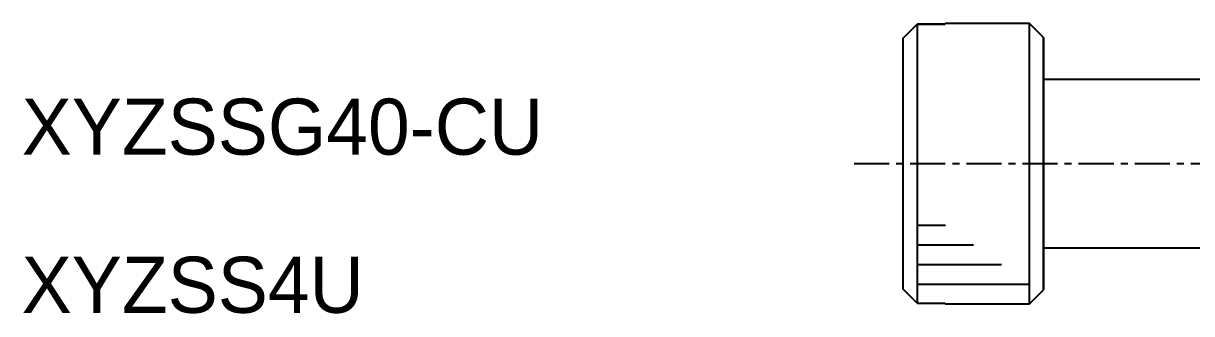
# Model space of a CAD drawing. Extents: x 93 to 329, y 82 to 330.
# Drawn here: x 92.75 to 134.37, y 86.81 to 97.16 of the extents above; entities that cross this region are included whole.
import ezdxf

# ---------------------------------------------------------------- set-up
doc = ezdxf.new("R2010")
doc.units = 0
doc.linetypes.add('CENTER', pattern=[2, 1.25, -0.25, 0.25, -0.25])
doc.layers.get('0').update_dxf_attribs({"linetype": 'CONTINUOUS'})
doc.layers.add('CENTER', color=1, linetype='CENTER')

msp = doc.modelspace()

# ---------------------------------------------------------------- linework, layer by layer
at = {"color": 7, "linetype": 'CONTINUOUS'}
for p, q in [((124.095, 96.628), (124.595, 97.131)), ((124.595, 97.131), (124.595, 87.181)), ((125.595, 97.131), (124.595, 97.131)), ((124.595, 97.131), (125.595, 97.131)), ((128.595, 97.156), (125.595, 97.156)), ((125.595, 97.156), (125.595, 97.131)), ((128.595, 87.156), (128.595, 97.156)), ((129.095, 96.656), (128.595, 97.156)), ((124.095, 87.684), (124.095, 96.628)), ((129.095, 96.656), (129.095, 87.656)), ((129.095, 95.156), (129.095, 96.656)), ((129.095, 95.156), (129.095, 89.156)), ((129.095, 89.156), (129.095, 95.156)), ((136.372, 95.156), (129.095, 95.156)), ((129.095, 89.156), (136.595, 89.156)), ((129.095, 87.656), (129.095, 89.156)), ((124.595, 87.181), (124.095, 87.684)), ((128.595, 87.156), (129.095, 87.656)), ((124.595, 87.181), (125.595, 87.181)), ((125.595, 87.181), (125.595, 87.156)), ((125.595, 87.156), (128.595, 87.156))]:
    msp.add_line(p, q, dxfattribs=at)
at = {"color": 3, "linetype": 'CONTINUOUS'}
for p, q in [((124.595, 89.956), (125.596, 89.956)), ((124.595, 89.256), (126.595, 89.256)), ((124.595, 88.556), (127.595, 88.556)), ((124.595, 87.856), (128.595, 87.856))]:
    msp.add_line(p, q, dxfattribs=at)
at = {"layer": 'CENTER', "color": 1, "linetype": 'CENTER'}
msp.add_line((122.345, 92.156), (138.345, 92.156), dxfattribs=at)

# ---------------------------------------------------------------- texts
at = {"color": 7, "linetype": 'CONTINUOUS'}
for s, p in [('XYZSSG40-CU', (92.69, 92.473)), ('XYZSS4U', (92.69, 86.836))]:
    msp.add_text(s, height=2, dxfattribs=at).set_placement(p)

doc.saveas('drawing.dxf')
